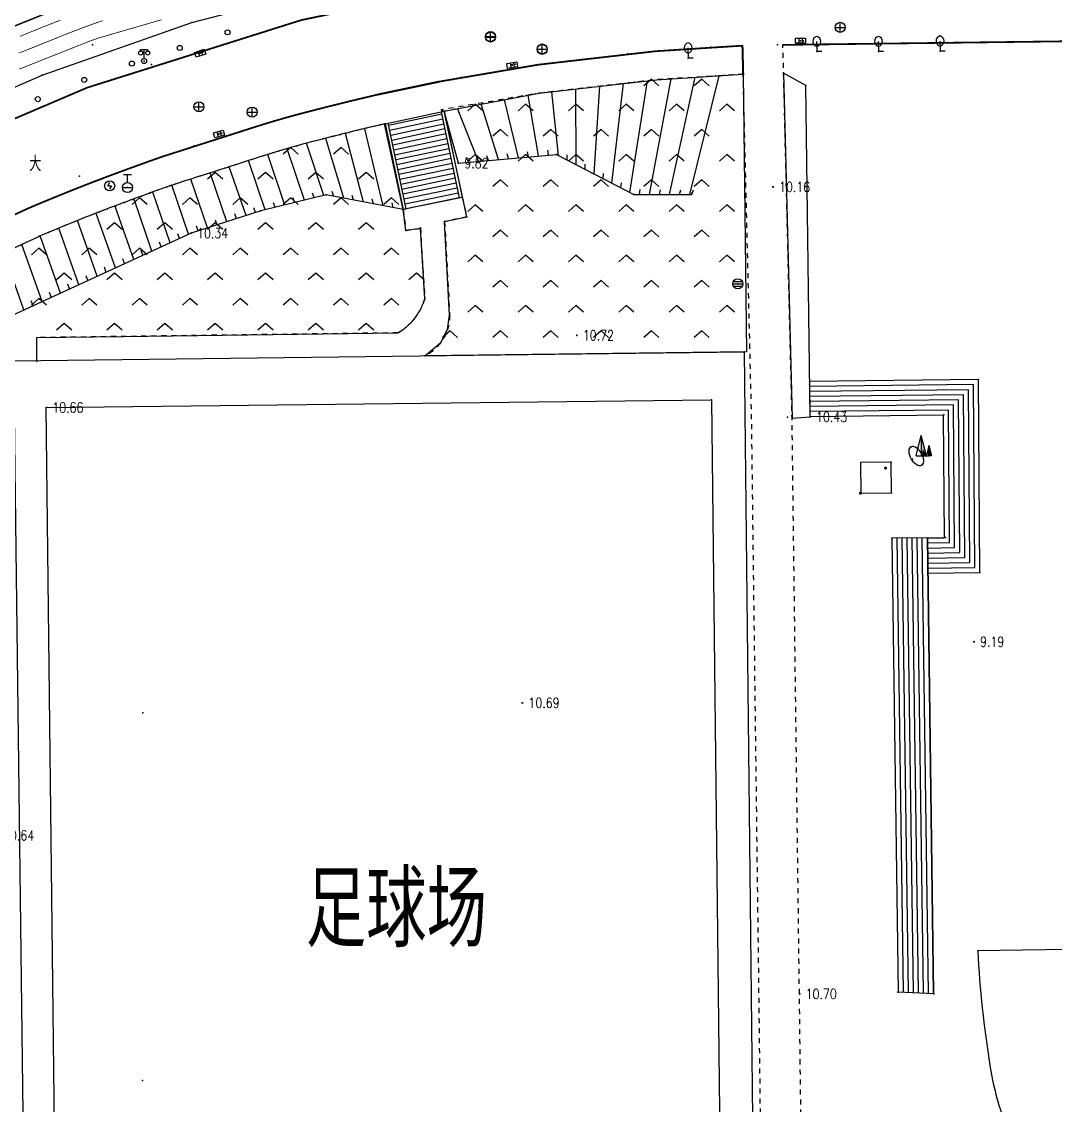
# Model space of a CAD drawing. Extents: x 940 to 2162, y 608 to 1562.
# Drawn here: x 1109.7 to 1212.4, y 1089.5 to 1197.2 of the extents above; entities that cross this region are included whole.
import ezdxf
from ezdxf.enums import TextEntityAlignment as Align

# ---------------------------------------------------------------- set-up
doc = ezdxf.new("R2010")
doc.units = 0
doc.header["$LTSCALE"] = 0.5
doc.header["$PDSIZE"] = 0.2
doc.linetypes.add('X4', pattern=[1.6, 0, -1.6])
doc.linetypes.add('X6', pattern=[2, 1, -1])
doc.layers.get('0').update_dxf_attribs({"linetype": 'CONTINUOUS'})
doc.layers.add('ASSIST', color=7, linetype='CONTINUOUS', plot=False)
for name, color, linetype in [('COMPONENT', 4, 'CONTINUOUS'), ('DGX', 2, 'CONTINUOUS'), ('DLDW', 11, 'CONTINUOUS'), ('DLSS', 4, 'CONTINUOUS'), ('DMTZ', 3, 'CONTINUOUS'), ('GCD', 1, 'CONTINUOUS'), ('GXYZ', 2, 'CONTINUOUS'), ('JMD', 6, 'CONTINUOUS'), ('SXSS', 5, 'CONTINUOUS'), ('ZBTZ', 3, 'CONTINUOUS'), ('ZDH', 1, 'CONTINUOUS')]:
    doc.layers.add(name, color=color, linetype=linetype)
doc.styles.add('HZ', font='rs.shx', dxfattribs={"width": 0.8, "bigfont": 'hztxt.shx'})
doc.linetypes.add('1161', pattern='A,0,[149,AAA.SHX,S=0.15,R=0,X=0,Y=0],-1.6', length=1.6)
doc.linetypes.add('447', pattern='A,8,-1,[148,AAA.SHX,S=1,R=0,X=0,Y=0],-1', length=10)

# ---------------------------------------------------------------- blocks, each defined once
blk = doc.blocks.new('gc097')
for p, q in [((-0.6999991656703307, 2.001080768634255), (-0.6999991656703307, 2.301080768634255)), ((-0.6999991656703307, 2.301080768634255), (0.6999991656703307, 2.298919231365744)), ((3.061515884555943e-17, 0.5), (3.061515884555943e-17, 2.3)), ((0.6999991656703307, 2.298919231365744), (0.6999991656703307, 1.998919231365745))]:
    blk.add_line(p, q)
for centre, radius in [((-0.6999991656703307, 1.601080768634255), 0.4), ((0, 0), 0.5), ((0.7265381501658085, 1.599800599500545), 0.4)]:
    blk.add_circle(centre, radius)
blk = doc.blocks.new('gc041')
for p, q in [((-1, 0.5), (1, 0.5)), ((-1, -0.5), (-1, 0.5)), ((-0.3300000000000001, 0.5), (-0.3300000000000001, -0.5)), ((0.3300000000000001, 0.5), (0.3300000000000001, -0.5)), ((1, 0.5), (1, -0.5)), ((1, -0.5), (-1, -0.5))]:
    blk.add_line(p, q)
blk = doc.blocks.new('gc043')
for p, q in [((-1, 0), (1, 0)), ((-8.881784197001252e-16, -1), (-8.881784197001252e-16, 1))]:
    blk.add_line(p, q)
blk.add_circle((0, 0), 1)
blk = doc.blocks.new('gc170')
at = {"linetype": 'Continuous'}
blk.add_circle((0, 0), 0.5, dxfattribs=at)
blk = doc.blocks.new('*U21')
at = {"linetype": 'Continuous'}
for points in [[(1.333333333333333, 1.333333333333333), (2, 0), (1, 4)], [(1.333333333333333, 1.333333333333333), (1, 4), (1, 0)], [(1.333333333333333, 1.333333333333333), (1, 0), (2, 0)]]:
    blk.add_solid(points, dxfattribs=at)
blk = doc.blocks.new('*U20')
at = {"linetype": 'Continuous'}
for points in [[(2.666666666666667, 0.6666666666666666), (2.5, 2), (2.5, 0)], [(2.666666666666667, 0.6666666666666666), (3, 0), (2.5, 2)], [(2.666666666666667, 0.6666666666666666), (2.5, 0), (3, 0)]]:
    blk.add_solid(points, dxfattribs=at)
blk = doc.blocks.new('gc021')
for p, q in [((2, 0), (1, 4)), ((1, 4), (1, 0)), ((1, 0), (2, 0)), ((2.5, 0), (2.5, 2)), ((2.5, 2), (3, 0)), ((3, 0), (2.5, 0))]:
    blk.add_line(p, q)
for points in [[(0, 0), (1, 4)], [(1, 4), (1, 0), (2, 0)], [(0, 0), (1, 0)], [(2.5, 2), (2, 0), (2.5, 0)]]:
    blk.add_lwpolyline(points)
at = {"linetype": 'Continuous'}
for name in ['*U21', '*U20']:
    blk.add_blockref(name, (0, 0), dxfattribs=at)
blk = doc.blocks.new('gcbj0103')
for p, q in [((-1, 0), (1, 0)), ((-0.9009279699931145, 0.4339686542644392), (0.9009279699931145, 0.4339686542644392)), ((-0.8840719287007586, -0.4673508584386283), (0.8840719287007586, -0.4673508584386283))]:
    blk.add_line(p, q)
blk.add_circle((0, 0), 1)
blk = doc.blocks.new('gc143')
for p, q in [((2.498001805406602e-16, 1), (9.593355060531668e-17, 2)), ((2.498001805406602e-16, 1), (2.498001805406602e-16, 0)), ((1, 0), (0, 0))]:
    blk.add_line(p, q)
for centre, start, end in [((0.2249999999999998, 2), 102.6803834918198, 257.3196165081802), ((-0.2249999999999998, 2), 282.6803834918198, 77.31961650818025)]:
    blk.add_arc(centre, 1.025, start, end)
blk = doc.blocks.new('gc253')
at = {"const_width": 0.3}
blk.add_lwpolyline([(-0.15, 0, 0.9999999999999999), (0.15, 0, 0.9999999999999999)], format="xyb", close=True, dxfattribs=at)
blk = doc.blocks.new('gc133')
for p, q in [((-0.8, 2.6), (0.8, 2.6)), ((0, 1), (0, 2.6)), ((-1, 0), (1, 0))]:
    blk.add_line(p, q)
blk.add_circle((0, 0), 1)
blk = doc.blocks.new('gc050')
for p, q in [((-0.3464, 0), (0.05446059767919031, 0.6923227435439937)), ((-0.3464, 0), (0.3464, -1.110223024625157e-16)), ((0.3464, -1.110223024625157e-16), (-0.0550644551031203, -0.6919727532849503))]:
    blk.add_line(p, q)
blk.add_circle((0, 0), 1)
blk = doc.blocks.new('gc211')
for p, q in [((0, 0), (-1.5, -1.322875655532295)), ((1.5, -1.322875655532295), (0, 0))]:
    blk.add_line(p, q)
blk = doc.blocks.new('GC200')
at = {"linetype": 'Continuous', "const_width": 0.2, "flags": 128}
blk.add_lwpolyline([(-0.1, 0, 1), (0.1, 0, 1)], format="xyb", close=True, dxfattribs=at)

msp = doc.modelspace()

# ---------------------------------------------------------------- linework, layer by layer
at = {"linetype": 'Continuous'}
msp.add_point((1194.8075, 1194.188, 8.762), dxfattribs=at)
at = {"layer": 'ASSIST', "linetype": 'X4', "flags": 128}
for points in [[(1181.371280807527, 1191.936556933716), (1172.774280807527, 1191.388556933716), (1161.095280807527, 1190.047556933716), (1151.677, 1188.27)], [(1145.746156930197, 1186.997422503218), (1138.123199479498, 1185.1104336006), (1133.941334833568, 1183.892878357199), (1124.783997132828, 1180.958806257279), (1115.650270643137, 1177.560640469212), (1111.378488216856, 1175.788275293615), (1102.211407570499, 1171.558681118515), (1095.356741947204, 1168.053489460852), (1026.47, 1127.704)]]:
    msp.add_lwpolyline(points, dxfattribs=at)
at = {"layer": 'ASSIST', "linetype": 'Continuous', "flags": 128}
for points in [[(1151.677, 1188.27), (1153.462, 1179.698), (1147.59, 1178.486), (1145.809, 1187.012)], [(1199.694775802595, 1145.865532167481), (1196.13, 1145.832), (1196.759, 1100.767), (1200.298, 1100.629)]]:
    msp.add_lwpolyline(points, close=True, dxfattribs=at)
at = {"layer": 'DGX', "color": 3, "linetype": 'Continuous', "const_width": 0.15, "elevation": 10, "flags": 128}
msp.add_lwpolyline([(1179.303379611651, 1282.9662), (1174.30835072328, 1266.504517937801), (1174.668399493616, 1251.566174445014), (1173.267405331399, 1237.419909251137), (1166.784465553299, 1217.665059189204), (1159.311617990523, 1210.930341919388), (1129.484576888032, 1204.975571554152), (1074.92360034741, 1182.975692485906), (1049.550385044806, 1170.339265819209), (1012.153920081325, 1148.214860037377), (998.7276368490176, 1143.090214966493), (990.5377645156196, 1146.603777206622), (984.7069655735917, 1151.620062141989), (979.3381229435505, 1163.371450805182), (975.1017779114931, 1177.82)], dxfattribs=at)
at = {"layer": 'DGX', "linetype": 'Continuous', "const_width": 0.075, "flags": 128}
for points, elevation in [([(1117.74230193552, 1197.248616534268), (1117.373222728171, 1197.121719702942), (1117.010202877583, 1196.994869860631), (1116.653242383756, 1196.868067007336), (1116.302341246691, 1196.741311143057), (1115.948698190006, 1196.611329024431), (1115.583511937318, 1196.474847408094), (1115.206782488627, 1196.331866294046), (1114.818509843933, 1196.182385682288), (1114.418694003238, 1196.026405572819), (1114.007334966539, 1195.863925965639), (1113.584432733838, 1195.694946860749), (1113.149987305133, 1195.519468258147), (1112.723217879075, 1195.346350734794), (1112.323343654311, 1195.184454867646), (1111.950364630842, 1195.033780656704), (1111.604280808667, 1194.894328101969), (1111.285092187786, 1194.76609720344), (1110.9927987682, 1194.649087961116), (1110.727400549908, 1194.543300374999), (1110.48889753291, 1194.448734445088), (1110.254172295127, 1194.355768477104), (1110.000107414479, 1194.25478077677), (1109.726702890965, 1194.145771344085), (1109.433958724587, 1194.028740179049)], 9), ([(1123.581569109502, 1197.343660432386), (1122.713269453476, 1197.086310406688), (1121.747357107259, 1196.80498642197), (1120.790371161522, 1196.528183516465), (1119.948850706936, 1196.284396728406), (1119.222795743502, 1196.073626057793), (1118.612206271219, 1195.895871504627), (1118.117082290088, 1195.751133068907), (1117.737423800108, 1195.639410750633), (1117.473230801279, 1195.560704549806), (1117.324503293602, 1195.515014466425), (1117.234204097107, 1195.48583783573), (1117.145296031826, 1195.45667199296), (1117.057779097758, 1195.427516938115), (1116.971653294904, 1195.398372671195), (1116.886918623263, 1195.369239192201), (1116.803575082835, 1195.340116501131), (1116.72162267362, 1195.311004597986), (1116.641061395619, 1195.281903482767), (1116.559870616812, 1195.252061671248), (1116.476029705178, 1195.220727679208), (1116.389538660717, 1195.187901506646), (1116.30039748343, 1195.153583153561), (1116.208606173316, 1195.117772619954), (1116.114164730376, 1195.080469905825), (1116.01707315461, 1195.041675011174), (1115.917331446017, 1195.001387936), (1115.784993702796, 1194.948062502614), (1115.590114023147, 1194.870152533325), (1115.332692407069, 1194.767658028133), (1115.012728854563, 1194.640578987038), (1114.630223365628, 1194.48891541004), (1114.185175940264, 1194.31266729714), (1113.677586578472, 1194.111834648336), (1113.107455280251, 1193.886417463629), (1112.48021292243, 1193.637990010723), (1111.801290381835, 1193.368126557321), (1111.070687658467, 1193.076827103424), (1110.288404752325, 1192.76409164903), (1109.45444166341, 1192.429920194141)], 8.5), ([(1113.557547519443, 1197.300884008658), (1112.973977637856, 1197.075188209501), (1112.397587161465, 1196.849197570149), (1111.828376090271, 1196.622912090604), (1111.266344424274, 1196.396331770864), (1110.739836232539, 1196.182099842463), (1110.27719558413, 1195.992859536934), (1109.878422479047, 1195.828610854276), (1109.543516917289, 1195.68935379449)], 9.5)]:
    msp.add_lwpolyline(points, dxfattribs=dict(at, elevation=elevation))
at = {"layer": 'DLDW', "linetype": 'Continuous', "elevation": 10.657, "flags": 128}
msp.add_lwpolyline([(1112.151, 1158.819), (1178.238, 1159.573), (1179.359, 1059.436), (1113.315, 1058.69)], close=True, dxfattribs=at)
at = {"layer": 'DLDW', "linetype": '1161', "flags": 128}
msp.add_lwpolyline([(1199.133, 1153.124, 0.2791491087361024), (1199.328394876195, 1153.548179643905, 0.1310824452803823), (1198.986, 1154.422, 0.1094780307586743), (1198.450669149158, 1154.890179072102, 0.2102623978415756), (1198.07, 1154.923, 0.3209659459180254), (1197.812384588582, 1154.563030201609, 0.1435157546935707), (1198.07, 1153.684, 0.129659607826179), (1198.705522426015, 1153.100502850914, 0.2766382540082565)], format="xyb", close=True, dxfattribs=at)
at = {"layer": 'DLSS', "linetype": 'Continuous', "flags": 128}
for points, const_width, elevation in [([(988.427, 1127.787), (990.788, 1125.904), (993.922, 1126.963), (1010.814, 1133.51), (1020.926, 1138.3), (1028.106, 1142.098), (1034.318, 1145.718), (1048.748, 1154.336), (1068.018, 1165.828), (1083.626, 1175.112), (1098.724, 1183.13), (1116.228, 1190.601), (1137.489, 1197.31), (1156.314, 1201.233), (1168.71, 1202.862), (1179.428, 1203.615), (1186.519, 1203.964)], 0.175, 6.63), ([(1185.317057667179, 1194.846616065992), (1247.448, 1195.631)], 0.175, 8.675), ([(1181.297, 1194.766), (1172.7, 1194.218), (1161.021, 1192.877), (1151.254, 1191.209)], 0.175, 8.675), ([(1181.297, 1194.766), (1181.371280807527, 1191.936556933716)], 0.2, 8.492), ([(1151.254, 1191.209), (1145.071, 1189.908)], 0.2, 8.228)]:
    msp.add_lwpolyline(points, dxfattribs=dict(at, const_width=const_width, elevation=elevation))
at = {"layer": 'DLSS', "linetype": 'X6', "flags": 128}
for points in [[(1187.55, 1050.579), (1186.958, 1100.58), (1186.226, 1157.778), (1185.317057667179, 1194.846616065992)], [(1181.371280807527, 1191.936556933716), (1172.774280807527, 1191.388556933716), (1161.095280807527, 1190.047556933716), (1151.328280807527, 1188.379556933716)], [(1183.485269795379, 1054.677290475074), (1182.942355497166, 1100.532455719972), (1182.21070398994, 1157.703080790954), (1181.371280807527, 1191.936556933716)], [(1151.328280807527, 1188.379556933716), (1151.677, 1188.27)], [(1153.462, 1179.698), (1153.937, 1177.752), (1151.716, 1177.295)], [(1147.59, 1178.486), (1147.866, 1176.421), (1149.313731179554, 1176.614498210923)], [(1149.311, 1176.659), (1149.743, 1169.62)], [(1147.075, 1166.238), (1119.757, 1165.881), (1111.205, 1165.769239841863)]]:
    msp.add_lwpolyline(points, dxfattribs=at)
at = {"layer": 'DLSS', "linetype": 'Continuous', "const_width": 0.175, "flags": 128}
msp.add_lwpolyline([(1145.071, 1189.908, 0.007363558234114593), (1137.362620500699, 1187.999865700886, 0.0129656920853015), (1133.032, 1186.739, 0.0004114020990462349), (1123.869979931231, 1183.803427638122, 0.007254657719939276), (1123.353, 1183.629, 0.002466474810820382), (1120.294181963211, 1182.530277813872, 0.002985291863648035), (1117.777, 1181.595, 0.004802968605423631), (1114.5394287124, 1180.334325463959, 0.004222166796729488), (1110.883, 1178.834, 0.008279561304877728), (1110.130391639083, 1178.502967389913, 0.0006736983616887315), (1100.956, 1174.27, 0.009707028714313037), (1098.768533020484, 1173.205103725084, 0.004345247135585511), (1093.951, 1170.69)], format="xyb", dxfattribs=at)
at = {"layer": 'DLSS', "linetype": 'X6', "flags": 128}
for points in [[(1145.746156930197, 1186.997422503218, 0.007363558234088995), (1138.123199479498, 1185.1104336006, 0.01296569208524146), (1133.941334833568, 1183.892878357199, 0.0004114020990888634), (1124.783997132829, 1180.958806257279, 0.007254657720437849), (1124.349166389532, 1180.812095534184, 0.002466474811322388), (1121.318090660366, 1179.723338337311, 0.00298529186427053), (1118.834352936328, 1178.800486981028, 0.004802968605436036), (1115.650270643137, 1177.560640469212, 0.004222166796737379), (1112.040524852903, 1176.07947019256, 0.008279561303802687), (1111.378488216857, 1175.788275293615, 0.0006736983616052351), (1102.2114075705, 1171.558681118515, 0.00970702871431743), (1100.128240075393, 1170.544559613442, 0.004345247135568808), (1095.356741947204, 1168.053489460852, 0.004345247135568808)], [(1149.743, 1169.62, -0.04930574276763787), (1149.313796632923, 1168.563256823794, -0.04930574276766783), (1148.686, 1167.611, -0.04592993036045925), (1147.943695108162, 1166.850350459395, -0.04592993036038049), (1147.075, 1166.238)], [(1152.217, 1167.994, -0.08127822392352492), (1152.00556512275, 1166.569144979209, -0.08127822392347059), (1151.351, 1165.286, -0.059132668935511), (1150.632871858119, 1164.518293101367, -0.05913266893546529), (1149.755, 1163.94)]]:
    msp.add_lwpolyline(points, format="xyb", dxfattribs=at)
for points, elevation in [([(1151.716, 1177.295), (1152.217, 1167.994)], 10.524), ([(1111.205, 1163.429), (1111.205, 1165.769239841863)], 10.62)]:
    msp.add_lwpolyline(points, dxfattribs=dict(at, elevation=elevation))
at = {"layer": 'DMTZ', "linetype": 'Continuous'}
for p, q in [((1176.061081517178, 1179.973), (1178.991495246965, 1191.78486186716)), ((1166.562648440611, 1182.021473657551), (1167.118198924462, 1190.739117272342)), ((1168.33640750931, 1181.097472160686), (1169.487248739866, 1191.011135065172)), ((1170.11016657801, 1180.173470663822), (1171.856298555269, 1191.283152858001)), ((1172.061081517178, 1179.973), (1174.23192412584, 1191.481471734046)), ((1174.061081517178, 1179.973), (1176.611709686402, 1191.633166800603)), ((1161.046327497171, 1183.809165872234), (1160.022858785722, 1189.845153624696)), ((1163.015130303213, 1183.86947665128), (1162.380099293655, 1190.195081686683)), ((1164.788889371912, 1182.945475154415), (1164.749149109059, 1190.467099479513)), ((1155.070081874293, 1183.275791468059), (1152.993119492471, 1188.518397491777)), ((1157.062163748585, 1183.453582936117), (1155.336365923554, 1188.960649536083)), ((1159.054245622878, 1183.631374404176), (1157.679612354638, 1189.402901580389)), ((1153.078, 1183.098), (1151.677, 1188.27)), ((1145.624919156213, 1178.85809847807), (1143.804753526118, 1186.516846991326)), ((1147.59, 1178.486), (1145.746156930197, 1186.997422503218)), ((1141.694757468639, 1179.602295434211), (1139.921946717959, 1185.555695967542)), ((1143.659838312426, 1179.230196956141), (1141.863350122039, 1186.036271479434)), ((1137.789360491595, 1179.407282066942), (1136.061830715107, 1184.510263446813)), ((1139.73210174485, 1179.882420386697), (1137.982096524416, 1185.069351294652)), ((1160.050286560024, 1183.720270138205), (1159.950768533876, 1184.210266222344)), ((1162.042368434317, 1183.898061606264), (1161.974286486539, 1184.393404768512)), ((1133.903877985084, 1178.457005427432), (1132.235310502675, 1183.346256778457)), ((1135.84661923834, 1178.932143747187), (1134.141564905799, 1183.951175598974)), ((1154.074040937146, 1183.186895734029), (1153.872373193077, 1183.644421821812)), ((1156.066122811439, 1183.364687202088), (1155.899371292488, 1183.836061714474)), ((1158.058204685732, 1183.542478670146), (1157.925673426098, 1184.024594284102)), ((1163.902009837563, 1183.407475902848), (1163.877673866497, 1183.906883312196)), ((1130.083856935376, 1177.273914822702), (1128.426063843616, 1182.125748732417)), ((1131.989538360835, 1177.880856586514), (1130.330687173146, 1182.736002755437)), ((1165.675768906262, 1182.483474405983), (1165.691642473341, 1182.98322237233)), ((1167.449527974961, 1181.559472909119), (1167.495130778323, 1182.057388950561)), ((1126.284498485616, 1176.029008178461), (1124.61946369504, 1180.897592261008)), ((1128.178175509916, 1176.666973058891), (1126.521440514087, 1181.515494709397)), ((1169.22328704366, 1180.635471412254), (1169.291541038004, 1181.13079089729)), ((1124.466632971223, 1175.195122711755), (1122.744991144112, 1180.200202373055)), ((1138.760731118223, 1179.644851226819), (1138.600648006231, 1180.118531918061)), ((1140.712217046746, 1179.788344673246), (1140.560430439853, 1180.26474873071)), ((1142.677297890533, 1179.416246195176), (1142.542600305196, 1179.897761055283)), ((1171.061081517178, 1179.973), (1171.146445383404, 1180.465659121851)), ((1173.061081517178, 1179.973), (1173.160923011163, 1180.462930276753)), ((1175.061081517178, 1179.973), (1175.174779641812, 1180.45990115676)), ((1176.278, 1179.973), (1176.433983817425, 1180.448046364791)), ((1120.830901942439, 1173.527351778343), (1118.996046042256, 1178.80542259715)), ((1122.648767456831, 1174.361237245049), (1120.870518593184, 1179.502812485103)), ((1134.875248611712, 1178.694574587309), (1134.714099424434, 1179.167893654577)), ((1136.817989864967, 1179.169712907064), (1136.657411768995, 1179.643226027362)), ((1144.642378734319, 1179.044147717105), (1144.521096780278, 1179.529215431578)), ((1146.607459578106, 1178.672049239035), (1146.496965344975, 1179.159687449643)), ((1119.013036428046, 1172.693466311637), (1117.121573491328, 1178.108032709198)), ((1131.036697648105, 1177.577385704609), (1130.87503554997, 1178.050529832784)), ((1132.942379073565, 1178.18432746842), (1132.780723398076, 1178.657473791013)), ((1115.377305399262, 1171.025695378225), (1113.405633161995, 1176.629338987437)), ((1117.195170913654, 1171.859580844931), (1115.252943176733, 1177.395789057204)), ((1127.225334797187, 1176.363502176985), (1127.063659827693, 1176.836641907127)), ((1129.131016222646, 1176.970443940796), (1128.969347693182, 1177.443585871491)), ((1113.55943988487, 1170.191809911519), (1111.558323147256, 1175.86288891767)), ((1125.375565728419, 1175.612065445108), (1125.213342683254, 1176.085017539529)), ((1111.741574370477, 1169.357924444813), (1109.739255516715, 1175.031950641567)), ((1123.557700214027, 1174.778179978402), (1123.394661400481, 1175.250851476672)), ((1109.923708856085, 1168.524038978107), (1107.923233789075, 1174.194057399717)), ((1119.921969185242, 1173.11040904499), (1119.757427623867, 1173.582559523736)), ((1121.739834699635, 1173.944294511696), (1121.576024205333, 1174.416699128477)), ((1118.10410367085, 1172.276523578284), (1117.938868537193, 1172.748431779744)), ((1116.286238156458, 1171.442638111578), (1116.120499004305, 1171.914369532456)), ((1112.650507127674, 1169.774867178166), (1112.484101795433, 1170.246364013152)), ((1114.468372642066, 1170.608752644872), (1114.302205287396, 1171.080333401734)), ((1110.832641613281, 1168.94098171146), (1110.666268017472, 1169.412489745981))]:
    msp.add_line(p, q, dxfattribs=at)
at = {"layer": 'DMTZ', "linetype": 'Continuous', "elevation": 9.824, "flags": 128}
msp.add_lwpolyline([(1153.078, 1183.098), (1162.826, 1183.968), (1170.495, 1179.973), (1176.278, 1179.973)], dxfattribs=at)
at = {"layer": 'DMTZ', "linetype": 'Continuous', "flags": 128}
msp.add_lwpolyline([(1147.59, 1178.486), (1139.943, 1179.934), (1133.45, 1178.346), (1126.533, 1176.143), (1103.824, 1165.726), (1100.561, 1164.369), (1090.185, 1159.386), (1072.191, 1150.464), (1030.574, 1119.438)], dxfattribs=at)
at = {"layer": 'JMD', "linetype": 'Continuous'}
for p, q in [((1151.435464350861, 1187.958336147081), (1146.154708699557, 1186.824182411876)), ((1151.537395869893, 1187.468836437758), (1146.256411800619, 1186.337309509205)), ((1151.677, 1188.27), (1151.383300174406, 1188.208841088581)), ((1151.383300174406, 1188.208841088581), (1153.168300174406, 1179.636841088581)), ((1151.677, 1188.27), (1153.462, 1179.698)), ((1145.809, 1187.012), (1146.102661417614, 1187.073343066476)), ((1145.809, 1187.012), (1147.59, 1178.486)), ((1147.883661417614, 1178.547343066476), (1146.102661417614, 1187.073343066476)), ((1151.639327388925, 1186.979336728434), (1146.358114901681, 1185.850436606535)), ((1151.741258907957, 1186.48983701911), (1146.459818002744, 1185.363563703864)), ((1151.843190426989, 1186.000337309787), (1146.561521103806, 1184.876690801194)), ((1151.945121946022, 1185.510837600463), (1146.663224204868, 1184.389817898523)), ((1152.047053465054, 1185.02133789114), (1146.76492730593, 1183.902944995853)), ((1152.148984984086, 1184.531838181816), (1146.866630406992, 1183.416072093182)), ((1152.250916503118, 1184.042338472493), (1146.968333508054, 1182.929199190511)), ((1152.35284802215, 1183.552838763169), (1147.070036609117, 1182.442326287841)), ((1152.454779541182, 1183.063339053846), (1147.171739710179, 1181.95545338517)), ((1152.556711060214, 1182.573839344522), (1147.273442811241, 1181.468580482499)), ((1152.658642579246, 1182.084339635199), (1147.375145912303, 1180.981707579829)), ((1152.760574098278, 1181.594839925875), (1147.476849013366, 1180.494834677158)), ((1152.86250561731, 1181.105340216551), (1147.578552114428, 1180.007961774488)), ((1152.964437136342, 1180.615840507228), (1147.68025521549, 1179.521088871817)), ((1153.066368655374, 1180.126340797905), (1147.781958316552, 1179.034215969147)), ((1153.168300174406, 1179.636841088581), (1147.883661417614, 1178.547343066476)), ((1153.462, 1179.698), (1153.168300174406, 1179.636841088581)), ((1147.59, 1178.486), (1147.883661417614, 1178.547343066476)), ((1187.962, 1161.412), (1188.002483845709, 1157.912234142369)), ((1199.694775802595, 1145.865532167481), (1196.13, 1145.832)), ((1196.13, 1145.832), (1196.759, 1100.767)), ((1196.62997788077, 1145.836703056507), (1197.255362693765, 1100.7476448003)), ((1197.12995576154, 1145.841406113014), (1197.751725387531, 1100.728289600599)), ((1197.629933642311, 1145.846109169521), (1198.248088081296, 1100.708934400899)), ((1198.129911523081, 1145.850812226028), (1198.744450775062, 1100.689579201199)), ((1198.629889403851, 1145.855515282535), (1199.240813468827, 1100.670224001498)), ((1199.129867284621, 1145.860218339042), (1199.737176162593, 1100.650868801798)), ((1199.629845165392, 1145.864921395549), (1200.233538856358, 1100.631513602097)), ((1199.752, 1142.366), (1199.694775802595, 1145.865532167481)), ((1196.759, 1100.767), (1200.298, 1100.629))]:
    msp.add_line(p, q, dxfattribs=at)
at = {"layer": 'JMD', "linetype": '447', "flags": 128}
msp.add_lwpolyline([(1181.464, 1164.34), (1182.653, 1054.693), (1110.284, 1053.935), (1108.944, 1163.459)], close=True, dxfattribs=at)
at = {"layer": 'JMD', "color": 7, "linetype": 'Continuous', "elevation": 9.229, "flags": 128}
msp.add_lwpolyline([(1199.752, 1142.366), (1204.889, 1142.45), (1204.733, 1161.606), (1187.962, 1161.412)], dxfattribs=at)
at = {"layer": 'JMD', "linetype": 'Continuous', "elevation": 9.229, "flags": 128}
for points in [[(1199.743825114656, 1142.865933166783), (1204.38497816282, 1142.941825099048), (1204.237102238981, 1161.100230208405), (1187.96778340653, 1160.91203344891)], [(1199.735650229313, 1143.365866333566), (1203.880956325639, 1143.433650198096), (1203.741204477961, 1160.59446041681), (1187.97356681306, 1160.41206689782)], [(1199.727475343969, 1143.865799500349), (1203.376934488459, 1143.925475297144), (1203.245306716942, 1160.088690625216), (1187.979350219589, 1159.91210034673)], [(1199.719300458626, 1144.365732667132), (1202.872912651279, 1144.417300396192), (1202.749408955923, 1159.582920833621), (1187.985133626119, 1159.41213379564)], [(1199.711125573282, 1144.865665833915), (1202.368890814098, 1144.90912549524), (1202.253511194903, 1159.077151042026), (1187.990917032649, 1158.91216724455)], [(1199.702950687939, 1145.365599000698), (1201.864868976918, 1145.400950594288), (1201.757613433884, 1158.571381250431), (1187.996700439179, 1158.412200693459)], [(1199.694775802595, 1145.865532167481), (1201.360847139738, 1145.892775693336), (1201.261715672865, 1158.065611458836), (1188.002483845709, 1157.912234142369)]]:
    msp.add_lwpolyline(points, dxfattribs=at)
at = {"layer": 'SXSS', "linetype": 'Continuous', "flags": 128}
msp.add_lwpolyline([(1226.94, 1105.19), (1204.667, 1104.851)], dxfattribs=at)
msp.add_lwpolyline([(1204.667, 1104.851, 0.02556774453780434), (1205.869476755589, 1093.471434354406, 0.0497101371313262), (1207.361, 1087.767, 0.005749438030911441), (1212.320309995272, 1074.849876179309, 0.01252106145454219), (1214.813, 1069.005, 0.01247533905494967), (1220.671871008928, 1056.971877336182, 0.02007244726796908), (1224.793, 1049.744, 0.03126541799933419), (1229.515411889397, 1043.140980764016, 0.02694084744890012), (1235.847, 1036.168, 0.02144897605152013), (1242.260639050632, 1030.349190165252, 0.02792585219649352), (1247.605, 1026.386, 0.01883707292275601), (1250.174849898114, 1024.82953433528, 0.005960911369711135), (1258.527, 1020.321, 0.03397722606823195), (1263.080863287141, 1018.313898882048, 0.02051239827557397), (1270.935, 1015.831)], format="xyb", dxfattribs=at)
at = {"layer": 'ZBTZ', "linetype": '1161', "flags": 128}
for points, elevation in [([(1020.284, 1434.36), (1018.846, 1434.635), (975.761, 1445.017), (974.599, 1444.021), (976.622, 1297.17), (976.667, 1293.433), (977.082, 1260.359), (977.14, 1247.885), (987.302, 1248.093), (987.563, 1239.875), (979.366, 1239.67), (963.9693600055574, 1239.284943125673), (964.736, 1230.673), (962.4216530917909, 1230.466975543619), (963.264, 1211.145), (964.031, 1187.555), (968.129, 1164.597), (978.887, 1142.015), (988.427, 1127.787), (1013.14, 1137.603), (1027.097, 1144.743), (1039.656, 1152.3), (1045.268, 1155.482), (1064.515, 1166.983), (1082.553, 1177.399), (1093.084, 1183.61), (1097.727, 1185.738), (1111.746, 1191.85), (1126.595, 1197.081), (1146.073, 1202.148), (1165.386, 1205.312), (1167.667, 1205.546), (1175.568, 1206.294), (1177.785, 1206.359), (1186.408850687467, 1206.705494000836), (1186.366, 1207.546), (1186.08, 1209.889), (1184.971, 1211.903), (1183.928654476302, 1276.782060507394), (1179.461, 1282.832), (1164.702, 1295.398), (1155.817, 1299.009), (1144.225, 1294.882), (1134.461, 1294.147), (1134.378, 1289.023), (1013.46, 1281.421), (1013.743, 1298.844), (1014.262, 1308.48), (1011.575, 1356.136), (1013.259, 1381.339), (1018.608, 1422.274), (1020.284, 1434.36), (975.761, 1445.017)], 10.434), ([(1193.056, 1150.307), (1196.095, 1150.348), (1196.054, 1153.391), (1193.014999273986, 1153.350053884402)], 10.436)]:
    msp.add_lwpolyline(points, close=True, dxfattribs=dict(at, elevation=elevation))
at = {"layer": 'ZBTZ', "linetype": 'Continuous', "flags": 128}
msp.add_lwpolyline([(1151.677, 1188.27), (1161.095280807527, 1190.047556933716), (1172.774280807527, 1191.388556933716), (1181.371280807527, 1191.936556933716), (1181.706498282269, 1164.342945959552), (1149.755, 1163.94), (1151.351, 1165.286), (1152.00556512275, 1166.569144979209), (1152.217, 1167.994), (1151.716, 1177.295), (1153.937, 1177.752), (1151.677, 1188.27)], close=True, dxfattribs=at)
at = {"layer": 'ZBTZ', "linetype": 'Continuous', "elevation": 10.729, "flags": 128}
msp.add_lwpolyline([(1186.226, 1157.778), (1188.009, 1157.894), (1187.585, 1190.821), (1185.386, 1192.035)], close=True, dxfattribs=at)
at = {"layer": 'ZBTZ', "linetype": 'Continuous', "flags": 128}
msp.add_lwpolyline([(1108.944, 1163.459), (1111.205, 1163.486467471042), (1111.205, 1165.769239841863), (1119.757, 1165.881), (1147.075, 1166.238, 0.0459299303603805), (1147.943695108162, 1166.850350459395, 0.04592993036045925), (1148.686, 1167.611, 0.04930574276766783), (1149.313796632923, 1168.563256823794, 0.04930574276763788), (1149.743, 1169.62), (1149.313731179554, 1176.614498210923), (1147.866, 1176.421), (1147.589999999999, 1178.486000000002), (1145.809001596173, 1187.011992358802, 0.00742404875290973), (1138.123199479498, 1185.1104336006, 0.01296569208524146), (1133.941334833568, 1183.892878357199, 0.0004114020990888634), (1124.783997132829, 1180.958806257279, 0.007254657720437849), (1124.349166389532, 1180.812095534184, 0.002466474811322388), (1121.318090660366, 1179.723338337311, 0.00298529186427053), (1118.834352936328, 1178.800486981028, 0.004802968605436036), (1115.650270643137, 1177.560640469212, 0.004222166796737379), (1112.040524852903, 1176.07947019256, 0.008279561303802687), (1111.378488216857, 1175.788275293615, 0.0006736983616052351), (1102.2114075705, 1171.558681118515, 0.00970702871431743)], format="xyb", dxfattribs=at)
at = {"layer": 'ZDH', "linetype": 'Continuous'}
for p in [(1126.595, 1197.081, 8.172), (1190.997, 1196.574, 8.623), (1190.997, 1196.574, 8.623), (1190.997, 1196.574, 8.623), (1190.997, 1196.574, 8.623), (1190.997, 1196.574, 8.623), (1190.997, 1196.574, 8.623), (1190.997, 1196.574, 8.623), (1191, 1196.588, 8.65), (1156.245, 1195.645, 8.357), (1156.245, 1195.645, 8.357), (1156.245, 1195.645, 8.357), (1156.245, 1195.645, 8.357), (1156.245, 1195.645, 8.357), (1156.245, 1195.645, 8.357), (1156.245, 1195.645, 8.357), (1156.274, 1195.666, 8.345), (1156.278, 1195.626, 8.382), (1187.056, 1195.245, 8.549), (1187.056, 1195.245, 8.549), (1187.056, 1195.245, 8.549), (1187.056, 1195.245, 8.549), (1187.056, 1195.245, 8.549), (1187.056, 1195.245, 8.549), (1187.056, 1195.245, 8.549), (1187.06, 1195.255, 8.58), (1187.366, 1195.258, 8.55), (1187.366, 1195.258, 8.55), (1187.366, 1195.258, 8.55), (1187.366, 1195.258, 8.55), (1187.366, 1195.258, 8.55), (1187.366, 1195.258, 8.55), (1187.366, 1195.258, 8.55), (1116.742, 1194.847, 8.351), (1127.42, 1194.031, 8.019), (1127.42, 1194.031, 8.019), (1127.433, 1194.021, 8.006), (1127.694, 1194.119, 8.022), (1127.694, 1194.119, 8.022), (1161.37, 1194.438, 8.371), (1161.37, 1194.438, 8.371), (1161.37, 1194.438, 8.371), (1161.37, 1194.438, 8.371), (1161.37, 1194.438, 8.371), (1161.37, 1194.438, 8.371), (1161.37, 1194.438, 8.371), (1161.406, 1194.404, 8.4), (1161.414, 1194.436, 8.36), (1169.906, 1193.953, 8.414), (1172.7, 1194.218, 8.437), (1172.7, 1194.218, 8.437), (1172.7, 1194.218, 8.437), (1172.7, 1194.218, 8.437), (1172.7, 1194.218, 8.437), (1172.7, 1194.218, 8.437), (1172.7, 1194.218, 8.437), (1178.117, 1194.633, 8.476), (1181.212, 1194.703, 8.498), (1181.297, 1194.766, 8.492), (1181.297, 1194.766, 8.492), (1181.297, 1194.766, 8.492), (1181.297, 1194.766, 8.492), (1181.297, 1194.766, 8.492), (1181.297, 1194.766, 8.492), (1181.297, 1194.766, 8.492), (1184.793, 1194.84, 8.504), (1184.793, 1194.84, 8.504), (1184.793, 1194.84, 8.504), (1184.793, 1194.84, 8.504), (1184.793, 1194.84, 8.504), (1184.793, 1194.84, 8.504), (1184.793, 1194.84, 8.504), (1185.349, 1194.858, 8.537), (1188.691, 1194.188, 8.762), (1188.691, 1194.188, 8.762), (1188.691, 1194.188, 8.762), (1188.691, 1194.188, 8.762), (1188.691, 1194.188, 8.762), (1188.691, 1194.188, 8.762), (1188.691, 1194.188, 8.762), (1200.924, 1194.228, 8.891), (1200.924, 1194.228, 8.891), (1200.924, 1194.228, 8.891), (1200.924, 1194.228, 8.891), (1200.924, 1194.228, 8.891), (1200.924, 1194.228, 8.891), (1200.924, 1194.228, 8.891), (1121.869, 1193.234, 8.093), (1122.615, 1192.896, 7.954), (1122.615, 1192.896, 7.954), (1158.32, 1192.851, 8.319), (1158.32, 1192.851, 8.319), (1158.32, 1192.851, 8.319), (1158.32, 1192.851, 8.319), (1158.32, 1192.851, 8.319), (1158.32, 1192.851, 8.319), (1158.32, 1192.851, 8.319), (1158.422, 1192.837, 8.334), (1158.44, 1192.864, 8.294), (1158.722, 1192.914, 8.317), (1158.722, 1192.914, 8.317), (1158.722, 1192.914, 8.317), (1158.722, 1192.914, 8.317), (1158.722, 1192.914, 8.317), (1158.722, 1192.914, 8.317), (1158.722, 1192.914, 8.317), (1160.637, 1192.83, 8.331), (1161.021, 1192.877, 8.325), (1161.021, 1192.877, 8.325), (1161.021, 1192.877, 8.325), (1161.021, 1192.877, 8.325), (1161.021, 1192.877, 8.325), (1161.021, 1192.877, 8.325), (1161.021, 1192.877, 8.325), (1175.912, 1193.538, 8.711), (1175.912, 1193.538, 8.711), (1111.746, 1191.85, 8.031), (1181.405, 1191.918, 8.857), (1181.405, 1191.918, 8.857), (1181.405, 1191.918, 8.857), (1181.405, 1191.918, 8.857), (1181.405, 1191.918, 8.857), (1181.405, 1191.918, 8.857), (1181.405, 1191.918, 8.857), (1185.386, 1192.035, 8.825), (1185.386, 1192.035, 8.825), (1185.386, 1192.035, 8.825), (1185.386, 1192.035, 8.825), (1185.39, 1192.08, 8.82), (1185.39, 1192.08, 8.82), (1185.39, 1192.08, 8.82), (1185.39, 1192.08, 8.82), (1116.228, 1190.601, 7.893), (1151.254, 1191.209, 8.228), (1151.254, 1191.209, 8.228), (1151.254, 1191.209, 8.228), (1151.254, 1191.209, 8.228), (1151.254, 1191.209, 8.228), (1151.254, 1191.209, 8.228), (1151.254, 1191.209, 8.228), (1153.465, 1191.634, 8.248), (1187.585, 1190.821, 8.754), (1187.585, 1190.821, 8.754), (1187.585, 1190.821, 8.754), (1187.585, 1190.821, 8.754), (1145.071, 1189.908, 8.173), (1145.071, 1189.908, 8.173), (1127.316, 1188.701, 8.06), (1127.32, 1188.699, 8.075), (1127.32, 1188.699, 8.075), (1141.842, 1189.126, 8.139), (1132.584, 1188.173, 8.083), (1132.584, 1188.173, 8.083), (1132.603, 1188.17, 8.087), (1151.677, 1188.27, 8.398), (1151.677, 1188.27, 8.398), (1133.032, 1186.739, 8.049), (1133.032, 1186.739, 8.049), (1145.809, 1187.012, 8.351), (1145.809, 1187.012, 8.351), (1129.284, 1185.986, 8.014), (1129.284, 1185.986, 8.014), (1129.304, 1185.997, 8.014), (1129.586, 1186.081, 8.014), (1129.586, 1186.081, 8.014), (1126.802, 1184.815, 7.985), (1123.353, 1183.629, 7.962), (1123.353, 1183.629, 7.962), (1153.078, 1183.098, 9.824), (1153.078, 1183.098, 9.824), (1162.826, 1183.968, 10.45), (1162.826, 1183.968, 10.45), (1115.446, 1181.816, 7.894), (1115.446, 1181.816, 7.894), (1115.446, 1181.816, 7.894), (1115.446, 1181.816, 7.894), (1117.777, 1181.595, 7.891), (1117.777, 1181.595, 7.891), (1118.445, 1180.846, 8.051), (1118.445, 1180.846, 8.051), (1120.219, 1180.671, 8.067), (1120.219, 1180.671, 8.067), (1139.943, 1179.934, 10.325), (1139.943, 1179.934, 10.325), (1170.495, 1179.973, 10.692), (1170.495, 1179.973, 10.692), (1176.278, 1180.107, 10.746), (1176.278, 1180.107, 10.746), (1184.339, 1180.734, 10.155), (1184.339, 1180.734, 10.155), (1184.35, 1180.733, 10.158), (1184.35, 1180.733, 10.158), (1184.35, 1180.733, 10.158), (1184.35, 1180.733, 10.158), (1184.35, 1180.733, 10.158), (1184.35, 1180.733, 10.158), (1184.35, 1180.733, 10.158), (1184.35, 1180.733, 10.158), (1184.351, 1180.738, 10.162), (1184.351, 1180.738, 10.162), (1184.351, 1180.738, 10.162), (1184.351, 1180.738, 10.162), (1184.351, 1180.738, 10.162), (1184.351, 1180.738, 10.162), (1184.351, 1180.738, 10.162), (1110.883, 1178.834, 7.818), (1110.883, 1178.834, 7.818), (1111.381, 1179.02, 7.823), (1153.462, 1179.698, 10.495), (1153.462, 1179.698, 10.495), (1133.45, 1178.346, 10.397), (1133.45, 1178.346, 10.397), (1147.59, 1178.486, 10.545), (1147.59, 1178.486, 10.545), (1153.937, 1177.752, 10.506), (1153.937, 1177.752, 10.506), (1149.311, 1176.659, 10.527), (1149.311, 1176.659, 10.527), (1151.716, 1177.295, 10.524), (1151.716, 1177.295, 10.524), (1126.533, 1176.143, 10.344), (1126.533, 1176.143, 10.344), (1147.866, 1176.421, 10.551), (1147.866, 1176.421, 10.551), (1180.844, 1171.118, 10.717), (1180.844, 1171.118, 10.717), (1149.743, 1169.62, 10.602), (1149.743, 1169.62, 10.602), (1152.217, 1167.994, 10.602), (1152.217, 1167.994, 10.602), (1148.686, 1167.611, 10.615), (1148.686, 1167.611, 10.615), (1119.757, 1165.881, 10.591), (1119.757, 1165.881, 10.591), (1147.075, 1166.238, 10.619), (1147.075, 1166.238, 10.619), (1164.848, 1165.995, 10.716), (1164.848, 1165.995, 10.716), (1164.848, 1165.995, 10.716), (1164.848, 1165.995, 10.716), (1164.859, 1166.008, 10.716), (1164.859, 1166.008, 10.716), (1164.859, 1166.008, 10.716), (1164.859, 1166.008, 10.716), (1151.351, 1165.286, 10.584), (1151.351, 1165.286, 10.584), (1149.755, 1163.94, 10.596), (1149.755, 1163.94, 10.596), (1181.464, 1164.34, 10.759), (1181.464, 1164.34, 10.759), (1111.205, 1163.429, 10.62), (1111.205, 1163.429, 10.62), (1204.733, 1161.606, 9.223), (1204.733, 1161.606, 9.223), (1204.733, 1161.606, 9.223), (1187.957, 1161.371, 9.349), (1187.957, 1161.371, 9.349), (1187.957, 1161.371, 9.349), (1187.957, 1161.371, 9.349), (1187.958, 1161.048, 9.376), (1187.958, 1161.048, 9.376), (1187.958, 1161.048, 9.376), (1187.962, 1161.412, 9.342), (1187.962, 1161.412, 9.342), (1187.962, 1161.412, 9.342), (1178.238, 1159.573, 10.627), (1178.238, 1159.573, 10.627), (1112.151, 1158.819, 10.657), (1112.151, 1158.819, 10.657), (1185.778, 1157.874, 10.727), (1185.778, 1157.874, 10.727), (1185.778, 1157.874, 10.727), (1185.778, 1157.874, 10.727), (1186.222, 1157.742, 10.738), (1186.222, 1157.742, 10.738), (1186.222, 1157.742, 10.738), (1186.222, 1157.742, 10.738), (1186.226, 1157.778, 10.729), (1186.226, 1157.778, 10.729), (1186.226, 1157.778, 10.729), (1187.995, 1157.91, 10.45), (1187.995, 1157.91, 10.45), (1187.995, 1157.91, 10.45), (1188.009, 1157.894, 10.432), (1188.009, 1157.894, 10.432), (1188.009, 1157.894, 10.432), (1188.009, 1157.894, 10.432), (1201.293, 1158.081, 10.426), (1201.293, 1158.081, 10.426), (1201.293, 1158.081, 10.426), (1198.07, 1154.923, 10.431), (1198.07, 1154.923, 10.431), (1198.07, 1154.923, 10.431), (1198.986, 1154.422, 10.434), (1198.986, 1154.422, 10.434), (1198.986, 1154.422, 10.434), (1196.054, 1153.391, 10.438), (1196.054, 1153.391, 10.438), (1196.054, 1153.391, 10.438), (1198.183, 1153.684, 10.441), (1198.183, 1153.684, 10.441), (1198.183, 1153.684, 10.441), (1199.133, 1153.124, 10.445), (1199.133, 1153.124, 10.445), (1199.133, 1153.124, 10.445), (1193.056, 1150.307, 10.436), (1193.056, 1150.307, 10.436), (1193.056, 1150.307, 10.436), (1196.095, 1150.348, 10.443), (1196.095, 1150.348, 10.443), (1196.095, 1150.348, 10.443), (1196.13, 1145.832, 10.436), (1196.13, 1145.832, 10.436), (1196.13, 1145.832, 10.436), (1201.455, 1145.9, 10.444), (1201.455, 1145.9, 10.444), (1201.455, 1145.9, 10.444), (1199.752, 1142.366, 9.229), (1199.752, 1142.366, 9.229), (1199.752, 1142.366, 9.229), (1204.889, 1142.45, 9.234), (1204.889, 1142.45, 9.234), (1204.889, 1142.45, 9.234), (1204.304, 1135.552, 9.187), (1204.304, 1135.552, 9.187), (1204.304, 1135.552, 9.187), (1159.444, 1129.484, 10.688), (1159.444, 1129.484, 10.688), (1121.757, 1128.497, 10.641), (1121.757, 1128.497, 10.641), (1204.667, 1104.851, 9.168), (1204.667, 1104.851, 9.168), (1204.667, 1104.851, 9.168), (1186.958, 1100.58, 10.758), (1186.958, 1100.58, 10.758), (1186.958, 1100.58, 10.758), (1186.98, 1100.573, 10.697), (1186.98, 1100.573, 10.697), (1186.98, 1100.573, 10.697), (1186.98, 1100.573, 10.697), (1196.742, 1100.752, 10.443), (1196.742, 1100.752, 10.443), (1196.742, 1100.752, 10.443), (1196.759, 1100.767, 10.439), (1196.759, 1100.767, 10.439), (1196.759, 1100.767, 10.439), (1196.759, 1100.767, 10.439), (1200.298, 1100.629, 9.251), (1200.298, 1100.629, 9.251), (1200.298, 1100.629, 9.251), (1200.306, 1100.573, 9.232), (1200.306, 1100.573, 9.232), (1200.306, 1100.573, 9.232), (1121.716, 1091.978, 10.59), (1121.716, 1091.978, 10.59)]:
    msp.add_point(p, dxfattribs=at)

# ---------------------------------------------------------------- block references
at = {"layer": 'COMPONENT', "linetype": 'Continuous', "xscale": 0.5, "yscale": 0.5}
msp.add_blockref('gcbj0103', (1180.844, 1171.118, 9.424), dxfattribs=at)
at = {"layer": 'DLDW', "linetype": 'Continuous', "xscale": 0.5, "yscale": 0.5}
msp.add_blockref('gc097', (1121.869, 1193.234, 8.093), dxfattribs=at)
at = {"layer": 'DLDW', "linetype": '1161', "xscale": 0.5, "yscale": 0.5}
msp.add_blockref('gc021', (1198.56475, 1154.03825), dxfattribs=at)
at = {"layer": 'GCD', "linetype": 'Continuous'}
ref = msp.add_blockref('GC200', (1153.078, 1183.098, 9.824), dxfattribs=dict(at, xscale=0.5, yscale=0.5, zscale=0.5))
ref.add_attrib('height', '9.82', dxfattribs={"linetype": 'Continuous', "height": 1, "style": 'HZ', "width": 0.8}).set_placement((1153.678, 1183.098, 9.824), align=Align.MIDDLE_LEFT)
ref = msp.add_blockref('GC200', (1184.339, 1180.734, 10.155), dxfattribs=dict(at, xscale=0.5, yscale=0.5, zscale=0.5))
ref.add_attrib('height', '10.16', dxfattribs={"linetype": 'Continuous', "height": 1, "style": 'HZ', "width": 0.8}).set_placement((1184.939, 1180.734, 10.155), align=Align.MIDDLE_LEFT)
ref = msp.add_blockref('GC200', (1126.533, 1176.143, 10.344), dxfattribs=dict(at, xscale=0.5, yscale=0.5, zscale=0.5))
ref.add_attrib('height', '10.34', dxfattribs={"linetype": 'Continuous', "height": 1, "style": 'HZ', "width": 0.8}).set_placement((1127.133, 1176.143, 10.344), align=Align.MIDDLE_LEFT)
ref = msp.add_blockref('GC200', (1164.848, 1165.995, 10.716), dxfattribs=dict(at, xscale=0.5, yscale=0.5, zscale=0.5))
ref.add_attrib('height', '10.72', dxfattribs={"linetype": 'Continuous', "height": 1, "style": 'HZ', "width": 0.8}).set_placement((1165.448, 1165.995, 10.716), align=Align.MIDDLE_LEFT)
ref = msp.add_blockref('GC200', (1112.151, 1158.819, 10.657), dxfattribs=dict(at, xscale=0.5, yscale=0.5, zscale=0.5))
ref.add_attrib('height', '10.66', dxfattribs={"linetype": 'Continuous', "height": 1, "style": 'HZ', "width": 0.8}).set_placement((1112.751, 1158.819, 10.657), align=Align.MIDDLE_LEFT)
ref = msp.add_blockref('GC200', (1188.009, 1157.894, 10.432), dxfattribs=dict(at, xscale=0.5, yscale=0.5, zscale=0.5))
ref.add_attrib('height', '10.43', dxfattribs={"linetype": 'Continuous', "height": 1, "style": 'HZ', "width": 0.8}).set_placement((1188.609, 1157.894, 10.432), align=Align.MIDDLE_LEFT)
ref = msp.add_blockref('GC200', (1204.304, 1135.552, 9.187), dxfattribs=dict(at, xscale=0.5, yscale=0.5, zscale=0.5))
ref.add_attrib('height', '9.19', dxfattribs={"linetype": 'Continuous', "height": 1, "style": 'HZ', "width": 0.8}).set_placement((1204.904, 1135.552, 9.187), align=Align.MIDDLE_LEFT)
ref = msp.add_blockref('GC200', (1159.444, 1129.484, 10.688), dxfattribs=dict(at, xscale=0.5, yscale=0.5, zscale=0.5))
ref.add_attrib('height', '10.69', dxfattribs={"linetype": 'Continuous', "height": 1, "style": 'HZ', "width": 0.8}).set_placement((1160.044, 1129.484, 10.688), align=Align.MIDDLE_LEFT)
ref = msp.add_blockref('GC200', (1107.266, 1116.317, 10.638), dxfattribs=dict(at, xscale=0.5, yscale=0.5, zscale=0.5))
ref.add_attrib('height', '10.64', dxfattribs={"linetype": 'Continuous', "height": 1, "style": 'HZ', "width": 0.8}).set_placement((1107.866, 1116.317, 10.638), align=Align.MIDDLE_LEFT)
ref = msp.add_blockref('GC200', (1186.98, 1100.573, 10.697), dxfattribs=dict(at, xscale=0.5, yscale=0.5, zscale=0.5))
ref.add_attrib('height', '10.70', dxfattribs={"linetype": 'Continuous', "height": 1, "style": 'HZ', "width": 0.8}).set_placement((1187.58, 1100.573, 10.697), align=Align.MIDDLE_LEFT)
at = {"layer": 'GXYZ', "linetype": 'Continuous', "xscale": 0.5, "yscale": 0.5}
for name, p in [('gc043', (1191, 1196.588, 8.65)), ('gc043', (1156.274, 1195.666, 8.345)), ('gc043', (1156.278, 1195.626, 8.382)), ('gc043', (1161.406, 1194.404, 8.4)), ('gc043', (1161.414, 1194.436, 8.36)), ('gc041', (1187.06, 1195.255, 8.58)), ('gc043', (1127.316, 1188.701, 8.06)), ('gc043', (1132.603, 1188.17, 8.087)), ('gc133', (1120.219, 1180.671, 8.067)), ('gc050', (1118.445, 1180.846, 8.051))]:
    msp.add_blockref(name, p, dxfattribs=at)
at = {"layer": 'GXYZ', "linetype": 'Continuous'}
for p, xscale, yscale, rotation in [((1127.433, 1194.021, 8.006), 0.4999999999999881, 0.4999999999999881, 18.11128599778079), ((1158.422, 1192.837, 8.334), 0.5000000000000074, 0.5000000000000074, 8.521196942144172), ((1129.304, 1185.997, 8.014), 0.4999999999999876, 0.4999999999999877, 15.43903804421641)]:
    msp.add_blockref('gc041', p, dxfattribs=dict(at, xscale=xscale, yscale=yscale, rotation=rotation))
at = {"layer": 'ZBTZ', "linetype": 'Continuous', "xscale": 0.5, "yscale": 0.5}
for p, rotation in [((1130.161070935416, 1196.092115960986), 198.0845381687924), ((1125.40807325484, 1194.540016399604), 198.0845381687924), ((1120.655075574264, 1192.987916838222), 198.0845381687924), ((1115.926822464208, 1191.368981997925), 202.5478088549795), ((1111.30902300686, 1189.451710975947), 202.5478088549795)]:
    msp.add_blockref('gc170', p, dxfattribs=dict(at, rotation=rotation))
for name, p in [('gc143', (1175.912, 1193.538, 8.711)), ('gc143', (1188.691, 1194.188, 8.762)), ('gc143', (1194.8075, 1194.188, 8.762)), ('gc143', (1200.924, 1194.228, 8.891)), ('gc211', (1172.255, 1191.44)), ('gc211', (1177.255, 1191.44)), ('gc211', (1154.755, 1188.94)), ('gc211', (1159.755, 1188.94)), ('gc211', (1164.755, 1188.94)), ('gc211', (1169.755, 1188.94)), ('gc211', (1174.755, 1188.94)), ('gc211', (1179.755, 1188.94)), ('gc211', (1157.255, 1186.44)), ('gc211', (1162.255, 1186.44)), ('gc211', (1167.255, 1186.44)), ('gc211', (1172.255, 1186.44)), ('gc211', (1177.255, 1186.44)), ('gc211', (1136.425013526331, 1184.664288805025)), ('gc211', (1141.425013526331, 1184.664288805025)), ('gc211', (1154.755, 1183.94)), ('gc211', (1159.755, 1183.94)), ('gc211', (1164.755, 1183.94)), ('gc211', (1169.755, 1183.94)), ('gc211', (1174.755, 1183.94)), ('gc211', (1179.755, 1183.94)), ('gc211', (1128.925013526331, 1182.164288805025)), ('gc211', (1133.925013526331, 1182.164288805025)), ('gc211', (1138.925013526331, 1182.164288805025)), ('gc211', (1143.925013526331, 1182.164288805025)), ('gc211', (1157.255, 1181.44)), ('gc211', (1162.255, 1181.44)), ('gc211', (1167.255, 1181.44)), ('gc211', (1172.255, 1181.44)), ('gc211', (1177.255, 1181.44)), ('gc211', (1121.425013526331, 1179.664288805025)), ('gc211', (1126.425013526331, 1179.664288805025)), ('gc211', (1131.425013526331, 1179.664288805025)), ('gc211', (1136.425013526331, 1179.664288805025)), ('gc211', (1141.425013526331, 1179.664288805025)), ('gc211', (1146.425013526331, 1179.664288805025)), ('gc211', (1154.755, 1178.94)), ('gc211', (1159.755, 1178.94)), ('gc211', (1164.755, 1178.94)), ('gc211', (1169.755, 1178.94)), ('gc211', (1174.755, 1178.94)), ('gc211', (1179.755, 1178.94)), ('gc211', (1118.925013526331, 1177.164288805025)), ('gc211', (1123.925013526331, 1177.164288805025)), ('gc211', (1128.925013526331, 1177.164288805025)), ('gc211', (1133.925013526331, 1177.164288805025)), ('gc211', (1138.925013526331, 1177.164288805025)), ('gc211', (1143.925013526331, 1177.164288805025)), ('gc211', (1157.255, 1176.44)), ('gc211', (1162.255, 1176.44)), ('gc211', (1167.255, 1176.44)), ('gc211', (1172.255, 1176.44)), ('gc211', (1177.255, 1176.44)), ('gc211', (1111.425013526331, 1174.664288805025)), ('gc211', (1116.425013526331, 1174.664288805025)), ('gc211', (1121.425013526331, 1174.664288805025)), ('gc211', (1126.425013526331, 1174.664288805025)), ('gc211', (1131.425013526331, 1174.664288805025)), ('gc211', (1136.425013526331, 1174.664288805025)), ('gc211', (1141.425013526331, 1174.664288805025)), ('gc211', (1146.425013526331, 1174.664288805025)), ('gc211', (1154.755, 1173.94)), ('gc211', (1159.755, 1173.94)), ('gc211', (1164.755, 1173.94)), ('gc211', (1169.755, 1173.94)), ('gc211', (1174.755, 1173.94)), ('gc211', (1179.755, 1173.94)), ('gc211', (1113.925013526331, 1172.164288805025)), ('gc211', (1118.925013526331, 1172.164288805025)), ('gc211', (1123.925013526331, 1172.164288805025)), ('gc211', (1128.925013526331, 1172.164288805025)), ('gc211', (1133.925013526331, 1172.164288805025)), ('gc211', (1138.925013526331, 1172.164288805025)), ('gc211', (1143.925013526331, 1172.164288805025)), ('gc211', (1148.925013526331, 1172.164288805025)), ('gc211', (1157.255, 1171.44)), ('gc211', (1162.255, 1171.44)), ('gc211', (1167.255, 1171.44)), ('gc211', (1172.255, 1171.44)), ('gc211', (1177.255, 1171.44)), ('gc211', (1111.425013526331, 1169.664288805025)), ('gc211', (1116.425013526331, 1169.664288805025)), ('gc211', (1121.425013526331, 1169.664288805025)), ('gc211', (1126.425013526331, 1169.664288805025)), ('gc211', (1131.425013526331, 1169.664288805025)), ('gc211', (1136.425013526331, 1169.664288805025)), ('gc211', (1141.425013526331, 1169.664288805025)), ('gc211', (1146.425013526331, 1169.664288805025)), ('gc211', (1154.755, 1168.94)), ('gc211', (1159.755, 1168.94)), ('gc211', (1164.755, 1168.94)), ('gc211', (1169.755, 1168.94)), ('gc211', (1174.755, 1168.94)), ('gc211', (1179.755, 1168.94)), ('gc211', (1113.925013526331, 1167.164288805025)), ('gc211', (1118.925013526331, 1167.164288805025)), ('gc211', (1123.925013526331, 1167.164288805025)), ('gc211', (1128.925013526331, 1167.164288805025)), ('gc211', (1133.925013526331, 1167.164288805025)), ('gc211', (1138.925013526331, 1167.164288805025)), ('gc211', (1143.925013526331, 1167.164288805025)), ('gc211', (1152.255, 1166.44)), ('gc211', (1157.255, 1166.44)), ('gc211', (1162.255, 1166.44)), ('gc211', (1167.255, 1166.44)), ('gc211', (1172.255, 1166.44)), ('gc211', (1177.255, 1166.44)), ('gc253', (1195.514999273986, 1152.807)), ('gc253', (1193.014999273986, 1150.307))]:
    msp.add_blockref(name, p, dxfattribs=at)

# ---------------------------------------------------------------- texts
at = {"layer": 'DLDW', "linetype": 'Continuous', "style": 'HZ', "width": 0.8}
msp.add_text('足球场', height=7.5, dxfattribs=at).set_placement((1146.928852781894, 1109.349259609153), align=Align.MIDDLE)
at = {"layer": 'DLSS', "linetype": 'Continuous', "style": 'HZ', "width": 0.8}
msp.add_text('大', height=1.5, dxfattribs=at).set_placement((1110.45783231822, 1182.286132283495))

doc.saveas('drawing.dxf')
